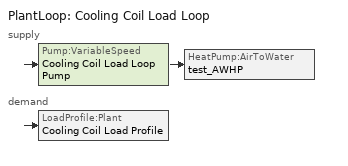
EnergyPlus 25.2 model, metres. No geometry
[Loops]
PlantLoop 'Cooling Coil Load Loop'
 supply: Pump:VariableSpeed 'Cooling Coil Load Loop Pump' > HeatPump:AirToWater 'test_AWHP'
 demand: LoadProfile:Plant 'Cooling Coil Load Profile'
[Building]
Plant Load Profile Example: Loads convergence tolerance value=0.04; Maximum number of warmup days=25; Minimum number of warmup days=6; North axis=0; Solar distribution=FullInteriorAndExterior; Temperature convergence tolerance value=0.04; Terrain=Suburbs
[Site:Location]
Chicago: Elevation=190; Latitude=42; Longitude=-87.88; Time zone=-6
[SizingPeriod:DesignDay] Day of month=21; Humidity condition type=WetBulb; Sky clearness=1
Name | Barometric pressure | Daily dry bulb temperature range | Day type | Dry bulb temperature range modifier type | Maximum dry bulb temperature | Month | Wetbulb or dewpoint at maximum dry bulb | Wind direction | Wind speed
Chicago Ohare Intl Ap Ann Htg 99.6% Condns DB | 98934 | 0 | WinterDesignDay | DefaultMultipliers | -20 | 1 | -20 | 270 | 4.9
Chicago Summer 1% | 99063 | 10.7 | SummerDesignDay |  | 31.5 | 7 | 23 | 230 | 5.3
[HeatPump:AirToWater]
test_AWHP: Control type=FixedSpeed; Cooling energy input ratio function of plr curve name at speed 1=EIRCurveFuncPLR; Cooling energy input ratio function of plr curve name at speed 2=EIRCurveFuncPLR2; Cooling energy input ratio function of temperature curve name at speed 1=EIRCurveFuncTempCL; Cooling energy input ratio function of temperature curve name at speed 2=EIRCurveFuncTempCL2; Heat pump multiplier=2; Maximum outdoor air temperature in cooling mode=40; Minimum outdoor air temperature in cooling mode=18; Normalized cooling capacity function of temperature curve name at speed 1=CapCurveFuncTempCL; Normalized cooling capacity function of temperature curve name at speed 2=CapCurveFuncTempCL2; Number of speeds for cooling=2; Operating mode control method=Load; Operating mode control option for multiple unit=SingleMode; Rated air flow rate in cooling mode=20; Rated cooling capacity at speed 1=200000; Rated cooling capacity at speed 2=400000; Rated cop for cooling at speed 1=3.5; Rated cop for cooling at speed 2=3.5; Rated inlet air temperature in cooling mode=25; Rated leaving water temperature in cooling mode=22; Rated water flow rate in cooling mode=Autosize; Sizing factor for cooling=0.9
[LoadProfile:Plant]
Cooling Coil Load Profile: Flow rate fraction schedule=Cooling Coil Load Profile Flow Frac Schedule; Load schedule=Cooling Coil Load Profile Load Schedule; Peak flow rate=0.005
[PlantEquipmentList]
Cooling Coil Load Loop Cooling Equipment: test_AWHP, HeatPump:AirToWater
[PlantEquipmentOperation:CoolingLoad]
Cooling Coil Load Loop Cooling Operation: Load range 1 lower limit=0; Load range 1 upper limit=10000000; Range 1 equipment list=Cooling Coil Load Loop Cooling Equipment
[PlantEquipmentOperationSchemes]
Cooling Coil Load Loop Operation: Control scheme 1=Cooling Coil Load Loop Cooling Operation; Control scheme 1 schedule=AlwaysOnSchedule
[PlantLoop]
Cooling Coil Load Loop: Fluid type=Water; Load distribution scheme=Optimal; Maximum loop flow rate=0.005; Maximum loop temperature=100; Minimum loop flow rate=0; Minimum loop temperature=3; Plant equipment operation scheme=Cooling Coil Load Loop Operation; Plant loop volume=15
[Pump:VariableSpeed]
Cooling Coil Load Loop Pump: Design maximum flow rate=0.005; Design minimum flow rate=0; Design power consumption=22; Design pump head=3000; Fraction of motor inefficiencies to fluid stream=0; Motor efficiency=0.87; Pump control type=Intermittent; Coefficient 1 of the part load performance curve=0; Coefficient 2 of the part load performance curve=1; Coefficient 3 of the part load performance curve=0; Coefficient 4 of the part load performance curve=0
[SetpointManager:Scheduled]
Cooling Coil Load Loop Setpoint Manager: Control variable=Temperature; Schedule=Cooling Coil Load Loop Setpoint Temperature Schedule; Setpoint node or nodelist=Cooling Coil Load Loop Supply Outlet Node
[Sizing:Plant]
Cooling Coil Load Loop: Design loop exit temperature=7; Loop design temperature difference=4; Loop type=Cooling
[Curve:Biquadratic] Input unit type for x=Temperature; Input unit type for y=Temperature; Maximum curve output=1.3; Maximum value of x=15; Maximum value of y=45; Minimum curve output=0.7; Minimum value of x=5; Minimum value of y=15; Output unit type=Dimensionless
Name | Coefficient1 constant | Coefficient2 x | Coefficient3 x 2 | Coefficient4 y | Coefficient5 y 2 | Coefficient6 x y
CapCurveFuncTempCL | 0.9 | -0.00038 | -0.00042 | -0.0102 | 0.0225 | -0.00021
CapCurveFuncTempCL2 | 0.91 | -0.00034 | -0.0004 | -0.0096 | 0.0208 | -0.000205
EIRCurveFuncTempCL | 0.98 | 0.00021 | 0.00019 | 0.0068 | -0.0085 | 0.000158
EIRCurveFuncTempCL2 | 0.99 | 0.00019 | 0.00017 | 0.0075 | -0.0078 | 0.000165
[Curve:Quadratic] Maximum value of x=1; Minimum value of x=0; Coefficient1 constant=1; Coefficient2 x=0; Coefficient3 x 2=0
EIRCurveFuncPLR; EIRCurveFuncPLR2
[Schedule:Compact]
Cooling Coil Load Profile Flow Frac Schedule: THROUGH: 03/31, FOR: AllDays, UNTIL: 24:00, 0, THROUGH: 09/30, FOR: AllDays, UNTIL: 24:00, 1, THROUGH: 12/31, FOR: AllDays, UNTIL: 24:00, 0
Cooling Coil Load Profile Load Schedule: THROUGH: 03/31, FOR: AllDays, UNTIL: 24:00, 0, THROUGH: 09/30, FOR: AllDays, UNTIL:  9:00, -200000, UNTIL: 17:00, -410000, UNTIL: 24:00, -250000, THROUGH: 12/31, FOR: AllDays, UNTIL: 24:00, 0
[Schedule:Constant]
Name | Hourly value
AlwaysOnSchedule | 1
Cooling Coil Load Loop Setpoint Temperature Schedule | 20
